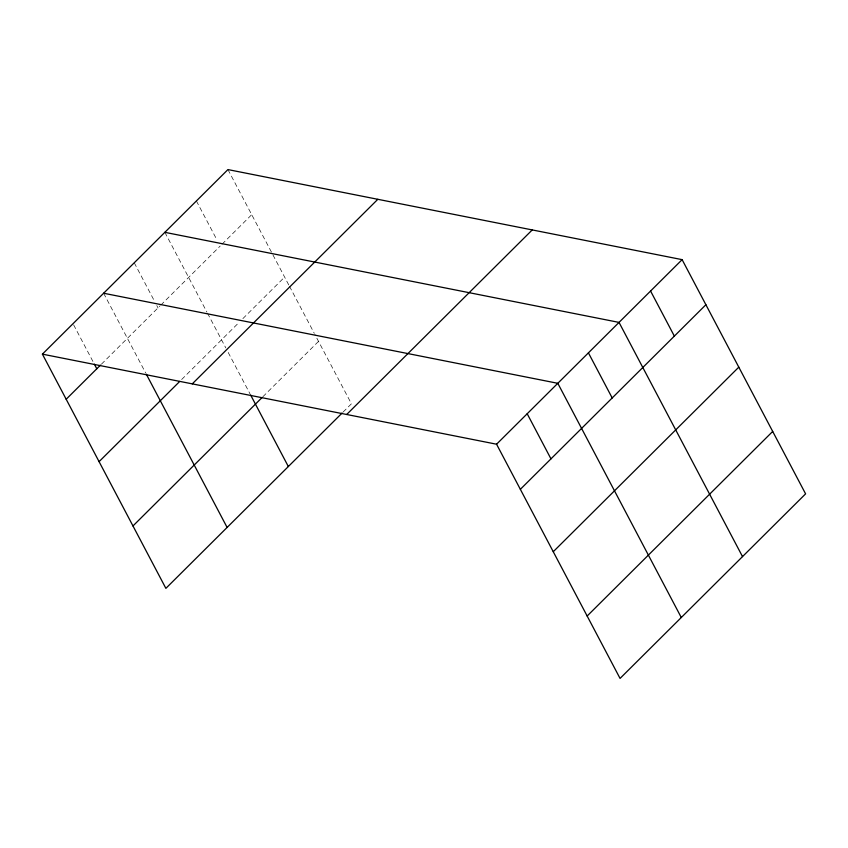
<?xml version="1.0" encoding="UTF-8"?>
<svg xmlns="http://www.w3.org/2000/svg" width="848" height="848" viewBox="0 0 848 848"><rect width="100%" height="100%" fill="white"/><g stroke="black" fill="none" stroke-linecap="round" stroke-linejoin="round"><path stroke-width="0.64" stroke-dasharray="4.24 3.18" d="M101.431 364.174L159.88 306.033M160.802 305.11L220.183 246.047M222.038 244.203L251.718 214.671M181.652 379.512L239.168 322.304M242.878 318.604L284.621 277.084M262.859 396.747L318.519 341.373M343.08 412.086L351.432 403.786L314.894 334.483M227.942 169.579L288.861 285.119M289.465 286.264L314.29 333.338M196.397 200.955L217.13 240.27M164.862 232.331L206.912 312.096M207.527 313.251L225.78 347.871M228.197 352.461L249.99 393.801M134.249 262.785L154.368 300.945M156.806 305.566L158.025 307.877M103.626 293.238L145.686 373.003M73.628 324.848L93.746 363.008"/><path stroke-width="1.27" d="M42.4 354.146L227.942 169.579L682.121 259.647L805.6 493.854L620.058 678.421L496.568 444.214L42.4 354.146L165.879 588.353L342.147 413.008M66.176 399.249L100.499 365.096M99.078 461.651L179.787 381.367M192.273 383.868L377.826 199.301M132.977 525.951L261.937 397.67M346.694 414.492L532.237 229.925M496.568 444.214L682.121 259.647M520.354 489.317L705.896 304.739M553.256 551.719L738.799 367.152M587.155 616.019L772.698 431.441M164.862 232.331L619.029 322.399L742.519 556.606M103.626 293.238L557.804 383.307L681.283 617.514M650.575 291.023L674.351 336.115M588.417 352.853L612.192 397.956M527.191 413.76L550.967 458.863M250.595 394.945L288.341 466.538M146.291 374.159L227.116 527.445M94.351 364.163L96.789 368.785"/></g></svg>
